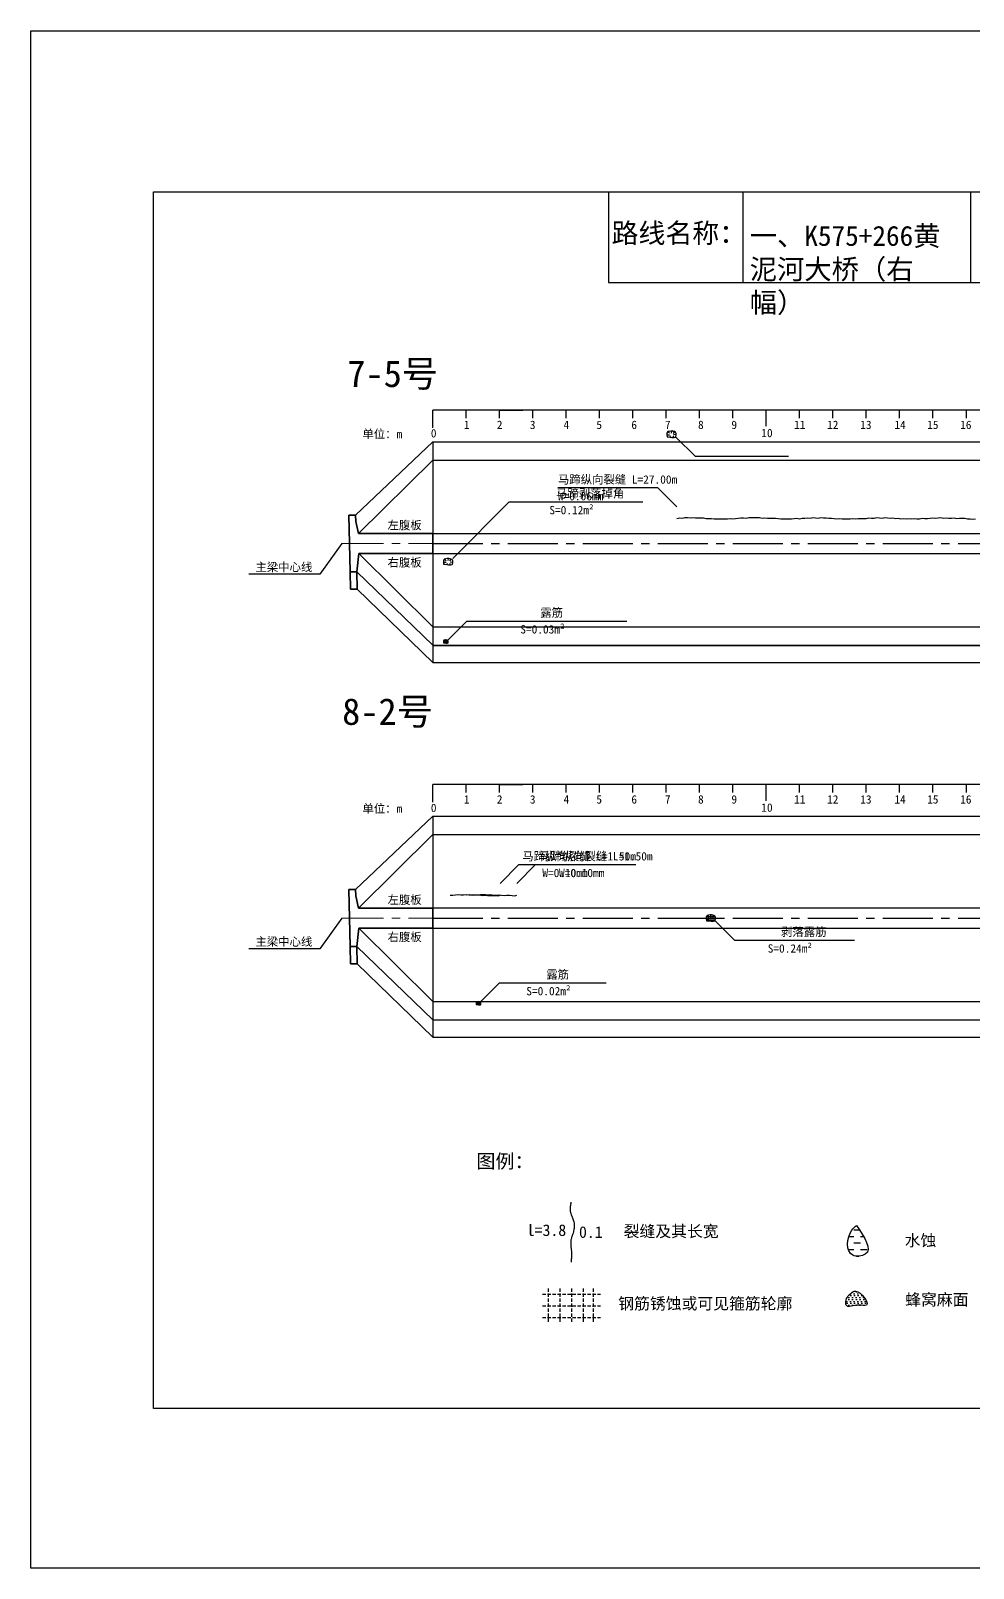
# Model space of a CAD drawing. Header units: millimetres. Extents: x -37 to 615, y -48 to 413.
# Drawn here: x -36.8 to 245.9, y -47.9 to 413.2 of the extents above; entities that cross this region are included whole.
import ezdxf

# ---------------------------------------------------------------- set-up
doc = ezdxf.new("R2010")
doc.units = ezdxf.units.MM
for name, pattern in [('CENTER', [2, 1.25, -0.25, 0.25, -0.25]), ('CENTER2', [1.125, 0.75, -0.125, 0.125, -0.125]), ('DASHED', [0.75, 0.5, -0.25])]:
    doc.linetypes.add(name, pattern=pattern)
for name, color, linetype in [('加固措施', 7, 'Continuous'), ('图层1', 7, 'Continuous'), ('病害', 5, 'Continuous'), ('轮廓', 3, 'Continuous')]:
    doc.layers.add(name, color=color, linetype=linetype)
doc.layers.add('虚线', color=7, linetype='Continuous', lineweight=30)
doc.styles.get("Standard").update_dxf_attribs({"font": ''})
doc.styles.add('汉字', font='')
doc.styles.get('Standard').set_extended_font_data('SimSun')
doc.styles.get('汉字').set_extended_font_data('SimSun')
pattern_1 = [(0, (-3997.7199, -288.9294), (0.55266586, 1.10533173), [0, -1.10533173])]
pattern_2 = [(0, (-6886.571, -700.7115), (0.55266586, 1.10533173), [0, -1.10533173])]
pattern_3 = [(0, (-3576.1421, -199.0757), (1.9895971, 1.9895971), [1.9895971, -1.9895971])]

# ---------------------------------------------------------------- blocks, each defined once
blk = doc.blocks.new('chi')
at = {"color": 0}
for p, q in [((1147.409, -3079.329), (1147.409, -3078.8)), ((1187.409, -3078.8), (1147.409, -3078.8)), ((1148.409, -3079.041), (1148.409, -3078.8)), ((1149.409, -3079.041), (1149.409, -3078.8)), ((1149.409, -3078.8), (1150.109, -3078.8)), ((1150.409, -3079.041), (1150.409, -3078.8)), ((1151.409, -3079.041), (1151.409, -3078.8)), ((1152.409, -3079.041), (1152.409, -3078.8)), ((1153.409, -3079.041), (1153.409, -3078.8)), ((1154.409, -3079.041), (1154.409, -3078.8)), ((1155.409, -3079.041), (1155.409, -3078.8)), ((1156.409, -3079.041), (1156.409, -3078.8)), ((1157.409, -3079.283), (1157.409, -3078.8)), ((1158.409, -3079.041), (1158.409, -3078.8)), ((1159.409, -3079.041), (1159.409, -3078.8)), ((1160.409, -3079.041), (1160.409, -3078.8)), ((1161.409, -3079.041), (1161.409, -3078.8)), ((1162.409, -3079.041), (1162.409, -3078.8)), ((1163.409, -3079.041), (1163.409, -3078.8)), ((1164.409, -3079.041), (1164.409, -3078.8)), ((1165.409, -3079.041), (1165.409, -3078.8)), ((1166.409, -3079.041), (1166.409, -3078.8)), ((1167.409, -3079.283), (1167.409, -3078.8)), ((1168.409, -3079.041), (1168.409, -3078.8)), ((1169.409, -3079.041), (1169.409, -3078.8)), ((1170.409, -3079.041), (1170.409, -3078.8)), ((1171.409, -3079.041), (1171.409, -3078.8)), ((1172.409, -3079.041), (1172.409, -3078.8)), ((1173.409, -3079.041), (1173.409, -3078.8)), ((1174.409, -3079.041), (1174.409, -3078.8)), ((1175.409, -3079.041), (1175.409, -3078.8)), ((1176.409, -3079.041), (1176.409, -3078.8)), ((1177.409, -3079.283), (1177.409, -3078.8)), ((1178.409, -3079.041), (1178.409, -3078.8)), ((1179.409, -3079.041), (1179.409, -3078.8)), ((1180.409, -3079.041), (1180.409, -3078.8)), ((1181.409, -3079.041), (1181.409, -3078.8)), ((1182.409, -3079.041), (1182.409, -3078.8)), ((1183.409, -3079.041), (1183.409, -3078.8)), ((1184.409, -3079.041), (1184.409, -3078.8)), ((1185.409, -3079.041), (1185.409, -3078.8)), ((1186.409, -3079.041), (1186.409, -3078.8)), ((1187.409, -3079.283), (1187.409, -3078.8))]:
    blk.add_line(p, q, dxfattribs=at)
for s, p in [('1', (1148.339, -3079.368)), ('2', (1149.328, -3079.368)), ('3', (1150.319, -3079.368)), ('4', (1151.329, -3079.368)), ('5', (1152.313, -3079.368)), ('6', (1153.363, -3079.368)), ('7', (1154.37, -3079.368)), ('8', (1155.363, -3079.368)), ('9', (1156.363, -3079.368)), ('11', (1158.242, -3079.368)), ('12', (1159.233, -3079.368)), ('13', (1160.227, -3079.368)), ('14', (1161.252, -3079.368)), ('15', (1162.233, -3079.368)), ('16', (1163.223, -3079.368)), ('17', (1164.224, -3079.368)), ('18', (1165.232, -3079.368)), ('19', (1166.238, -3079.368)), ('21', (1168.24, -3079.368)), ('22', (1169.264, -3079.368)), ('23', (1170.247, -3079.368)), ('24', (1171.24, -3079.368)), ('25', (1172.271, -3079.368)), ('26', (1173.258, -3079.368)), ('27', (1174.261, -3079.368)), ('28', (1175.236, -3079.368)), ('29', (1176.24, -3079.368)), ('31', (1178.261, -3079.368)), ('32', (1179.256, -3079.368)), ('33', (1180.243, -3079.368)), ('34', (1181.251, -3079.368)), ('35', (1182.269, -3079.368)), ('36', (1183.256, -3079.368)), ('37', (1184.269, -3079.368)), ('38', (1185.251, -3079.368)), ('39', (1186.242, -3079.368)), ('0', (1147.349, -3079.623)), ('10', (1157.259, -3079.613)), ('20', (1167.294, -3079.617)), ('30', (1177.262, -3079.613)), ('40', (1187.216, -3079.613))]:
    blk.add_text(s, height=0.25).set_placement(p)

msp = doc.modelspace()

# ---------------------------------------------------------------- hatches: boundary and pattern name
at = {"layer": '加固措施', "lineweight": -2}
h = msp.add_hatch(dxfattribs=at)
h.set_pattern_fill('DASH', color=256, scale=0.626645)
h.set_pattern_definition(pattern_3)
edge = h.paths.add_edge_path()
edge.add_spline(control_points=[(210.85, 54.88), (210.36, 54.45), (208.03, 52.39), (207.41, 44.9), (216.74, 46.23), (213.29, 51.3), (210.85, 54.88)], knot_values=[0, 0, 0, 0, 3.237042, 15.187225, 21.182779, 35.601669, 35.601669, 35.601669, 35.601669], degree=3, periodic=0)
h = msp.add_hatch(dxfattribs=at)
h.set_pattern_fill('DASH', color=256, scale=0.626645)
h.set_pattern_definition(pattern_3)
edge = h.paths.add_edge_path()
edge.add_spline(control_points=[(210.85, 54.88), (210.36, 54.45), (208.03, 52.39), (207.41, 44.9), (216.74, 46.23), (213.29, 51.3), (210.85, 54.88)], knot_values=[0, 0, 0, 0, 3.237042, 15.187225, 21.182779, 35.601669, 35.601669, 35.601669, 35.601669], degree=3, periodic=0)
h = msp.add_hatch(dxfattribs=at)
h.set_pattern_fill('DOTS', scale=0.696272)
h.set_pattern_definition(pattern_1)
edge = h.paths.add_edge_path()
edge.add_spline(control_points=[(210.19, 35.22), (209.15, 34.51), (207.68, 33.49), (207.52, 29.75), (211, 31.47), (215.72, 30.12), (212.21, 35.3), (210.31, 35.22), (210.19, 35.22)], knot_values=[0, 0, 0, 0, 5.205471, 7.397577, 12.944796, 16.169923, 23.88441, 24.400432, 24.400432, 24.400432, 24.400432], degree=3, periodic=0)
h = msp.add_hatch(dxfattribs=at)
h.set_pattern_fill('DOTS', scale=0.696272)
h.set_pattern_definition(pattern_1)
edge = h.paths.add_edge_path()
edge.add_spline(control_points=[(210.19, 35.22), (209.15, 34.51), (207.68, 33.49), (207.52, 29.75), (211, 31.47), (215.72, 30.12), (212.21, 35.3), (210.31, 35.22), (210.19, 35.22)], knot_values=[0, 0, 0, 0, 5.205471, 7.397577, 12.944796, 16.169923, 23.88441, 24.400432, 24.400432, 24.400432, 24.400432], degree=3, periodic=0)
at = {"layer": '病害', "lineweight": -2}
h = msp.add_hatch(dxfattribs=at)
h.set_pattern_fill('DOTS', color=4, scale=0.696272, style=0)
h.set_pattern_definition(pattern_2)
edge = h.paths.add_edge_path()
edge.add_spline(control_points=[(210.19, 35.22), (209.15, 34.51), (207.68, 33.49), (207.52, 29.75), (211, 31.47), (215.72, 30.12), (212.21, 35.3), (210.31, 35.22), (210.19, 35.22)], knot_values=[0, 0, 0, 0, 1.041094, 1.479515, 2.588959, 3.233985, 4.776882, 4.880086, 4.880086, 4.880086, 4.880086], degree=3, periodic=0)
h = msp.add_hatch(dxfattribs=at)
h.set_pattern_fill('DOTS', color=4, scale=0.696272, style=0)
h.set_pattern_definition(pattern_2)
edge = h.paths.add_edge_path()
edge.add_spline(control_points=[(210.19, 35.22), (209.15, 34.51), (207.68, 33.49), (207.52, 29.75), (211, 31.47), (215.72, 30.12), (212.21, 35.3), (210.31, 35.22), (210.19, 35.22)], knot_values=[0, 0, 0, 0, 1.041094, 1.479515, 2.588959, 3.233985, 4.776882, 4.880086, 4.880086, 4.880086, 4.880086], degree=3, periodic=0)

# ---------------------------------------------------------------- linework, layer by layer
at = {"color": 0, "linetype": 'ByBlock'}
for p, q in [((0, 364.85), (529.17, 364.85)), ((0, 0), (0, 364.85)), ((136.5, 364.85), (136.5, 337.72)), ((245.1, 364.85), (245.1, 337.72)), ((136.5, 337.72), (529.17, 337.72)), ((529.17, 0), (0, 0))]:
    msp.add_line(p, q, dxfattribs=at)
at = {"color": 7}
for p, q in [((154, 292), (154.82, 291.99)), ((154.26, 292.95), (154.77, 292.51)), ((154.92, 291.29), (155.19, 291.65)), ((155.37, 293.1), (155.34, 292.51)), ((156.26, 292.95), (155.86, 292.43)), ((156.16, 291.21), (155.94, 291.65)), ((156.79, 291.95), (156.04, 292.06)), ((87, 253.79), (87.82, 253.78)), ((87.26, 254.74), (87.77, 254.3)), ((88.37, 254.89), (88.34, 254.3)), ((89.26, 254.74), (88.86, 254.22)), ((89.79, 253.74), (89.04, 253.85)), ((87.92, 253.08), (88.19, 253.44)), ((89.16, 253), (88.94, 253.44)), ((87, 229.93), (87.41, 229.92)), ((87.13, 230.4), (87.38, 230.18)), ((87.46, 229.57), (87.59, 229.75)), ((87.68, 230.48), (87.67, 230.18)), ((88.13, 230.4), (87.93, 230.14)), ((88.08, 229.53), (87.97, 229.75)), ((88.39, 229.9), (88.02, 229.96)), ((166.06, 147.84), (166.57, 147.4)), ((167.17, 148), (167.14, 147.4)), ((168.06, 147.84), (167.66, 147.33)), ((165.8, 146.9), (166.62, 146.88)), ((166.72, 146.19), (166.99, 146.55)), ((167.96, 146.11), (167.74, 146.55)), ((168.59, 146.84), (167.84, 146.96)), ((96.8, 121.42), (97.21, 121.41)), ((96.93, 121.89), (97.18, 121.67)), ((97.26, 121.07), (97.39, 121.25)), ((97.48, 121.97), (97.47, 121.67)), ((97.93, 121.89), (97.73, 121.64)), ((97.88, 121.03), (97.77, 121.25)), ((98.19, 121.4), (97.82, 121.45))]:
    msp.add_line(p, q, dxfattribs=at)
at = {"color": 0}
for p, q in [((60.65, 267.93), (83.82, 289.93)), ((83.82, 289.93), (83.82, 223.68)), ((83.82, 289.93), (483.82, 289.93)), ((61.57, 262.43), (83.82, 284.43)), ((56.57, 259.43), (49.96, 250.17)), ((83.82, 262.43), (483.82, 262.43)), ((61.64, 256.43), (83.82, 234.43)), ((83.82, 256.43), (483.82, 256.43)), ((49.96, 250.17), (28.63, 250.17)), ((60.99, 250.93), (83.82, 228.93)), ((61.09, 245.68), (83.82, 223.68)), ((83.82, 234.43), (483.82, 234.43)), ((83.82, 228.93), (483.82, 228.93)), ((83.82, 228.81), (483.82, 228.81)), ((83.82, 223.68), (483.82, 223.68)), ((60.65, 155.59), (83.82, 177.59)), ((83.82, 177.59), (83.82, 111.34)), ((83.82, 177.59), (483.82, 177.59)), ((61.57, 150.08), (83.82, 172.09)), ((83.82, 172.09), (483.82, 172.09)), ((83.82, 150.09), (483.82, 150.09)), ((56.57, 147.09), (49.96, 137.83)), ((61.64, 144.09), (83.82, 122.09)), ((83.82, 144.09), (483.82, 144.09)), ((60.99, 138.59), (83.82, 116.59)), ((49.96, 137.83), (28.63, 137.83)), ((61.09, 133.34), (83.82, 111.34)), ((83.82, 122.09), (483.82, 122.09)), ((83.82, 116.59), (483.82, 116.59)), ((83.82, 111.34), (483.82, 111.34))]:
    msp.add_line(p, q, dxfattribs=at)
msp.add_line((83.82, 284.43), (483.82, 284.43))
at = {"color": 1, "linetype": 'CENTER2', "ltscale": 20}
for p, q in [((83.82, 259.43), (483.82, 259.43)), ((83.82, 147.09), (483.82, 147.09))]:
    msp.add_line(p, q, dxfattribs=at)
at = {"color": 1, "linetype": 'DASHED'}
for p, q in [((87, 230.26), (88.39, 230.26)), ((87, 230.02), (88.39, 230.02)), ((87, 229.78), (88.39, 229.78)), ((87.35, 229.53), (87.35, 230.51)), ((87.7, 229.53), (87.7, 230.51)), ((88.05, 229.53), (88.05, 230.51)), ((165.8, 147.57), (168.59, 147.57)), ((166.5, 146.11), (166.5, 148.05)), ((167.19, 146.11), (167.19, 148.05)), ((167.89, 146.11), (167.89, 148.05)), ((165.8, 147.08), (168.59, 147.08)), ((165.8, 146.59), (168.59, 146.59)), ((96.8, 121.76), (98.19, 121.76)), ((96.8, 121.51), (98.19, 121.51)), ((96.8, 121.27), (98.19, 121.27)), ((97.15, 121.03), (97.15, 122)), ((97.5, 121.03), (97.5, 122)), ((97.85, 121.03), (97.85, 122))]:
    msp.add_line(p, q, dxfattribs=at)
at = {"color": 1, "linetype": 'DASHED', "ltscale": 2}
for p, q in [((116.71, 34.25), (134.11, 34.25)), ((116.71, 34.25), (134.11, 34.25)), ((118.45, 35.99), (118.45, 25.55)), ((118.45, 35.99), (118.45, 25.55)), ((121.93, 35.99), (121.93, 25.55)), ((121.93, 35.99), (121.93, 25.55)), ((125.41, 35.99), (125.41, 25.55)), ((125.41, 35.99), (125.41, 25.55)), ((128.89, 35.99), (128.89, 25.55)), ((128.89, 35.99), (128.89, 25.55)), ((131.87, 36.02), (131.87, 25.57)), ((131.87, 36.02), (131.87, 25.57)), ((116.71, 30.77), (134.11, 30.77)), ((116.71, 30.77), (134.11, 30.77)), ((116.71, 27.29), (134.11, 27.29)), ((116.71, 27.29), (134.11, 27.29))]:
    msp.add_line(p, q, dxfattribs=at)
at = {"color": 3, "linetype": 'ByBlock'}
msp.add_lwpolyline([(-36.77, 413.19), (615.38, 413.19), (615.38, -47.93), (-36.77, -47.93)], close=True, dxfattribs=at)
at = {"color": 7}
for points in [[(155.58, 293.1), (155.16, 293.1), (154.74, 293), (154.26, 292.95), (154, 292.53), (154, 292), (154.05, 291.37), (154.37, 291.37), (155.47, 291.21), (156.16, 291.21), (156.58, 291.32), (156.74, 291.42), (156.79, 291.95), (156.79, 292.42), (156.58, 292.79), (156.26, 292.95), (156, 293), (155.58, 293.16)], [(156.79, 291.21), (162.45, 285.55), (190.45, 285.55)], [(157, 270.45), (151.34, 276.1), (121.34, 276.1)], [(89.79, 254.95), (106.76, 271.92), (146.76, 271.92)], [(157, 266.94), (157.8, 267.08), (158.6, 267.04), (159.4, 267.18), (160.2, 267.16), (161, 267.07), (161.8, 267.19), (162.6, 267.13), (163.4, 267.07), (164.2, 267.12), (165, 267.07), (165.8, 266.94), (166.6, 266.89), (167.4, 266.87), (168.2, 266.83), (169, 266.77), (169.8, 266.81), (170.6, 266.78), (171.4, 266.83), (172.2, 266.8), (173, 266.89), (173.8, 266.84), (174.6, 266.87), (175.4, 267.02), (176.2, 267.09), (177, 267.06), (177.8, 266.98), (178.6, 267.18), (179.4, 267.17), (180.2, 267.21), (181, 267.22), (181.8, 267.18), (182.6, 267.02), (183.4, 267.13), (184.2, 266.98), (185, 267.03), (185.8, 267.01), (186.6, 266.96), (187.4, 266.91), (188.2, 266.85), (189, 266.85), (189.8, 266.78), (190.6, 266.81), (191.4, 266.83), (192.2, 266.89), (193, 266.97), (193.8, 266.85), (194.6, 266.97), (195.4, 266.96), (196.2, 267.13), (197, 267.05), (197.8, 267.19), (198.6, 267.08), (199.4, 267.02), (200.2, 267.17), (201, 267.15), (201.8, 267.12), (202.6, 267.04), (203.4, 267.04), (204.2, 266.94), (205, 266.84), (205.8, 266.9), (206.6, 266.81), (207.4, 266.83), (208.2, 266.77), (209, 266.78), (209.8, 266.9), (210.6, 266.82), (211.4, 266.89), (212.2, 266.92), (213, 266.94), (213.8, 266.95), (214.6, 267.06), (215.4, 266.97), (216.2, 267.01), (217, 267.17), (217.8, 267.11), (218.6, 267.05), (219.4, 267.18), (220.2, 267.08), (221, 266.96), (221.8, 267.12), (222.6, 266.93), (223.4, 266.99), (224.2, 266.84), (225, 266.91), (225.8, 266.78), (226.6, 266.92), (227.4, 266.78), (228.2, 266.86), (229, 266.79), (229.8, 266.83), (230.6, 266.97), (231.4, 266.86), (232.2, 266.94), (233, 266.96), (233.8, 267.08), (234.6, 267.02), (235.4, 267.13), (236.2, 267.16), (237, 267.02), (237.8, 267.11), (238.6, 267.03), (239.4, 267.03), (240.2, 267.09), (241, 266.92), (241.8, 267.01), (242.6, 267), (243.4, 267), (244.2, 266.85), (245, 266.77), (245.8, 266.74), (246.6, 266.8)], [(88.58, 254.89), (88.16, 254.89), (87.74, 254.79), (87.26, 254.74), (87, 254.31), (87, 253.79), (87.05, 253.16), (87.37, 253.16), (88.47, 253), (89.16, 253), (89.58, 253.11), (89.74, 253.21), (89.79, 253.74), (89.79, 254.21), (89.58, 254.58), (89.26, 254.74), (89, 254.79), (88.58, 254.95)], [(88.39, 230.51), (94.05, 236.16), (142.05, 236.16)], [(87.79, 230.48), (87.58, 230.48), (87.37, 230.43), (87.13, 230.4), (87, 230.19), (87, 229.93), (87.03, 229.61), (87.18, 229.61), (87.74, 229.53), (88.08, 229.53), (88.29, 229.59), (88.37, 229.64), (88.39, 229.9), (88.39, 230.14), (88.29, 230.32), (88.13, 230.4), (88, 230.43), (87.79, 230.51)], [(104, 157.45), (109.66, 163.1), (139.66, 163.1)], [(109, 157.45), (114.66, 163.1), (144.66, 163.1)], [(89, 153.97), (89.8, 153.95), (90.6, 154.06), (91.4, 154.14), (92.2, 154.08), (93, 154.02), (93.8, 154.16), (94.6, 154.05), (95.4, 154.04), (96.2, 154.01), (97, 154), (97.8, 154.08), (98.6, 153.87), (99.4, 153.95), (100.2, 153.84), (101, 153.82), (101.8, 153.82), (102.6, 153.84), (103.4, 153.74), (104, 153.97)], [(94, 154.04), (94.8, 154.11), (95.6, 153.98), (96.4, 154.15), (97.2, 154.08), (98, 154.14), (98.8, 154.15), (99.6, 154.13), (100.4, 154.05), (101.2, 154.14), (102, 153.95), (102.8, 153.92), (103.6, 154.04), (104.4, 153.91), (105.2, 153.82), (106, 153.94), (106.8, 153.9), (107.6, 153.79), (108.4, 153.73), (109, 153.97)], [(167.38, 148), (166.96, 148), (166.54, 147.9), (166.06, 147.84), (165.8, 147.42), (165.8, 146.9), (165.85, 146.27), (166.17, 146.27), (167.27, 146.11), (167.96, 146.11), (168.38, 146.21), (168.54, 146.32), (168.59, 146.84), (168.59, 147.32), (168.38, 147.69), (168.06, 147.84), (167.8, 147.9), (167.38, 148.05)], [(168.59, 146.11), (174.25, 140.45), (210.25, 140.45)], [(98.19, 122), (103.85, 127.66), (135.85, 127.66)], [(97.59, 121.97), (97.38, 121.97), (97.17, 121.92), (96.93, 121.89), (96.8, 121.68), (96.8, 121.42), (96.83, 121.11), (96.98, 121.11), (97.54, 121.03), (97.88, 121.03), (98.09, 121.08), (98.17, 121.13), (98.19, 121.4), (98.19, 121.63), (98.09, 121.82), (97.93, 121.89), (97.8, 121.92), (97.59, 122)]]:
    msp.add_lwpolyline(points, dxfattribs=at)
at = {"lineweight": -2}
msp.add_open_spline([(210.19, 35.22), (209.15, 34.51), (207.68, 33.49), (207.52, 29.75), (211, 31.47), (215.72, 30.12), (212.21, 35.3), (210.31, 35.22), (210.19, 35.22)], degree=3, knots=[0, 0, 0, 0, 3.624423, 5.150725, 9.013098, 11.258664, 16.630045, 16.989336, 16.989336, 16.989336, 16.989336], dxfattribs=at)
msp.add_open_spline([(210.19, 35.22), (209.15, 34.51), (207.68, 33.49), (207.52, 29.75), (211, 31.47), (215.72, 30.12), (212.21, 35.3), (210.31, 35.22), (210.19, 35.22)], degree=3, knots=[0, 0, 0, 0, 3.624423, 5.150725, 9.013098, 11.258664, 16.630045, 16.989336, 16.989336, 16.989336, 16.989336], dxfattribs=at)
at = {"layer": '加固措施', "lineweight": -2}
msp.add_open_spline([(210.85, 54.88), (210.36, 54.45), (208.03, 52.39), (207.41, 44.9), (216.74, 46.23), (213.29, 51.3), (210.85, 54.88)], degree=3, knots=[0, 0, 0, 0, 2.028466, 9.51698, 13.274057, 22.309569, 22.309569, 22.309569, 22.309569], dxfattribs=at)
msp.add_open_spline([(210.85, 54.88), (210.36, 54.45), (208.03, 52.39), (207.41, 44.9), (216.74, 46.23), (213.29, 51.3), (210.85, 54.88)], degree=3, knots=[0, 0, 0, 0, 2.028466, 9.51698, 13.274057, 22.309569, 22.309569, 22.309569, 22.309569], dxfattribs=at)
at = {"layer": '图层1', "lineweight": -2}
msp.add_open_spline([(125.25, 61.82), (125.22, 61.61), (125.18, 61.39), (125.07, 60.75), (125.02, 60.35), (124.99, 59.78), (125, 59.6), (125.02, 59.31), (125.03, 59.21), (125.06, 59), (125.09, 58.89), (125.19, 58.51), (125.29, 58.21), (125.54, 57.57), (125.69, 57.22), (125.96, 56.46), (126.09, 56.04), (126.21, 55.34), (126.24, 55.06), (126.25, 54.51), (126.23, 54.25), (126.16, 53.74), (126.11, 53.5), (126, 53.03), (125.93, 52.81), (125.76, 52.25), (125.64, 51.93), (125.45, 51.33), (125.36, 51.04), (125.27, 50.66), (125.24, 50.54), (125.21, 50.32), (125.2, 50.23), (125.18, 50.03), (125.17, 49.92), (125.17, 49.54), (125.18, 49.25), (125.23, 48.62), (125.27, 48.29), (125.33, 47.7), (125.35, 47.46), (125.38, 47), (125.39, 46.78), (125.4, 46.36), (125.4, 46.16), (125.39, 45.54), (125.37, 45.14), (125.32, 44.45), (125.3, 44.15), (125.27, 43.85)], degree=3, knots=[0, 0, 0, 0, 0.93103, 0.93103, 2.904338, 2.904338, 3.933552, 3.933552, 4.598026, 4.598026, 5.2625, 5.2625, 6.799065, 6.799065, 8.335629, 8.335629, 9.872194, 9.872194, 10.744529, 10.744529, 11.616864, 11.616864, 12.4892, 12.4892, 13.361535, 13.361535, 14.755665, 14.755665, 16.149795, 16.149795, 16.835641, 16.835641, 17.410365, 17.410365, 17.98509, 17.98509, 19.45733, 19.45733, 20.929571, 20.929571, 21.910052, 21.910052, 22.722819, 22.722819, 23.535585, 23.535585, 25.161117, 25.161117, 26.428502, 26.428502, 26.428502, 26.428502], dxfattribs=at)
msp.add_open_spline([(125.25, 61.82), (125.22, 61.61), (125.18, 61.39), (125.07, 60.75), (125.02, 60.35), (124.99, 59.78), (125, 59.6), (125.02, 59.31), (125.03, 59.21), (125.06, 59), (125.09, 58.89), (125.19, 58.51), (125.29, 58.21), (125.54, 57.57), (125.69, 57.22), (125.96, 56.46), (126.09, 56.04), (126.21, 55.34), (126.24, 55.06), (126.25, 54.51), (126.23, 54.25), (126.16, 53.74), (126.11, 53.5), (126, 53.03), (125.93, 52.81), (125.76, 52.25), (125.64, 51.93), (125.45, 51.33), (125.36, 51.04), (125.27, 50.66), (125.24, 50.54), (125.21, 50.32), (125.2, 50.23), (125.18, 50.03), (125.17, 49.92), (125.17, 49.54), (125.18, 49.25), (125.23, 48.62), (125.27, 48.29), (125.33, 47.7), (125.35, 47.46), (125.38, 47), (125.39, 46.78), (125.4, 46.36), (125.4, 46.16), (125.39, 45.54), (125.37, 45.14), (125.32, 44.45), (125.3, 44.15), (125.27, 43.85)], degree=3, knots=[0, 0, 0, 0, 0.93103, 0.93103, 2.904338, 2.904338, 3.933552, 3.933552, 4.598026, 4.598026, 5.2625, 5.2625, 6.799065, 6.799065, 8.335629, 8.335629, 9.872194, 9.872194, 10.744529, 10.744529, 11.616864, 11.616864, 12.4892, 12.4892, 13.361535, 13.361535, 14.755665, 14.755665, 16.149795, 16.149795, 16.835641, 16.835641, 17.410365, 17.410365, 17.98509, 17.98509, 19.45733, 19.45733, 20.929571, 20.929571, 21.910052, 21.910052, 22.722819, 22.722819, 23.535585, 23.535585, 25.161117, 25.161117, 26.428502, 26.428502, 26.428502, 26.428502], dxfattribs=at)
at = {"layer": '病害', "color": 5}
for p, q in [((136.5, 364.85), (136.5, 337.72)), ((245.1, 364.85), (245.1, 337.72)), ((136.5, 337.72), (386.58, 337.72))]:
    msp.add_line(p, q, dxfattribs=at)
at = {"layer": '病害', "color": 0}
msp.add_line((176.83, 364.85), (176.83, 337.72), dxfattribs=at)
at = {"layer": '虚线', "linetype": 'CENTER', "lineweight": 18, "ltscale": 10}
for p, q in [((56.57, 259.43), (83.82, 259.43)), ((56.57, 147.09), (83.82, 147.09))]:
    msp.add_line(p, q, dxfattribs=at)
at = {"layer": '轮廓', "color": 5, "lineweight": 35}
for p, q in [((58.99, 250.93), (58.65, 267.93)), ((58.65, 267.93), (60.65, 267.93)), ((60.69, 266.05), (60.65, 267.93)), ((61.57, 262.43), (60.69, 266.05)), ((83.82, 262.43), (61.57, 262.43)), ((83.82, 256.43), (83.82, 262.43)), ((60.99, 250.93), (61.63, 256.43)), ((83.82, 256.43), (61.63, 256.43)), ((58.99, 250.93), (60.99, 250.93)), ((59.09, 245.68), (58.99, 250.93)), ((61.09, 245.68), (60.99, 250.93)), ((59.09, 245.68), (61.09, 245.68)), ((58.99, 138.59), (58.65, 155.59)), ((58.65, 155.59), (60.65, 155.59)), ((60.69, 153.71), (60.65, 155.59)), ((61.57, 150.08), (60.69, 153.71)), ((83.82, 150.08), (61.57, 150.08)), ((83.82, 144.08), (83.82, 150.08)), ((60.99, 138.59), (61.63, 144.09)), ((83.82, 144.09), (61.63, 144.09)), ((58.99, 138.59), (60.99, 138.59)), ((59.09, 133.34), (58.99, 138.59)), ((61.09, 133.34), (60.99, 138.59)), ((59.09, 133.34), (61.09, 133.34))]:
    msp.add_line(p, q, dxfattribs=at)

# ---------------------------------------------------------------- block references
at = {"color": 0, "xscale": 9.999999999994273, "yscale": 9.999999999994273, "zscale": 9.999999999994273}
for p in [(-11390.27, 31087.43), (-11390.27, 30975.09)]:
    msp.add_blockref('chi', p, dxfattribs=at)

# ---------------------------------------------------------------- texts
for s, p in [('单位：m', (62.7, 290.99)), ('左腹板', (70.24, 263.64)), ('主梁中心线', (30.63, 251.08)), ('右腹板', (70.24, 252.47)), ('单位：m', (62.7, 178.65)), ('左腹板', (70.24, 151.3)), ('右腹板', (70.24, 140.13)), ('主梁中心线', (30.63, 138.73))]:
    msp.add_text(s, height=2.5).set_placement(p)
at = {"color": 7}
for s, p in [('马蹄纵向裂缝 L=27.00m', (121.34, 277.35)), ('马蹄剥落掉角', (120.76, 273.17)), ('W=0.06mm', (121.34, 272.35)), ('S=0.12m²', (118.76, 268.17)), ('露筋', (116.05, 237.41)), ('S=0.03m²', (110.05, 232.41)), ('马蹄纵向裂缝 L=1.50m', (110.66, 164.35)), ('马蹄纵向裂缝 L=1.50m', (115.66, 164.35)), ('W=0.10mm', (116.66, 159.35)), ('W=0.10mm', (121.66, 159.35)), ('剥落露筋', (188.25, 141.7)), ('S=0.24m²', (184.25, 136.7)), ('露筋', (117.85, 128.91)), ('S=0.02m²', (111.85, 123.91))]:
    msp.add_text(s, height=2.5, dxfattribs=at).set_placement(p)
at = {"linetype": 'ByBlock', "attachment_point": 1, "style": '汉字'}
for s, insert, char_height, width in [('{\\C0;一、K575+266黄泥河大桥（右幅）}', (178.87, 354.68), 6, 62.8604), ('{\\C0;7-5号}', (58.2, 314.34), 8, 49.3496), ('{\\C0;8-2号}', (56.63, 213.01), 8, 49.3496)]:
    msp.add_mtext(s, dxfattribs=dict(at, insert=insert, char_height=char_height, width=width))
at = {"layer": '图层1', "style": '汉字'}
msp.add_text('路线名称：', height=5.918, dxfattribs=at).set_placement((137.42, 349.54))
at = {"layer": '图层1', "lineweight": -2, "attachment_point": 1}
for s, insert, char_height in [('图例：', (96.91, 76.23), 4.178), ('图例：', (96.91, 76.23), 4.178), ('l=3.8', (111.98, 55.21), 3.481), ('l=3.8', (111.98, 55.21), 3.481), ('裂缝及其长宽', (141.05, 54.88), 3.481), ('裂缝及其长宽', (141.05, 54.88), 3.481), ('0.1', (127.65, 54.63), 3.481), ('0.1', (127.65, 54.63), 3.481), ('水蚀', (225.33, 52.14), 3.481), ('水蚀', (225.33, 52.14), 3.481), ('钢筋锈蚀或可见箍筋轮廓', (139.42, 33.21), 3.4814), ('钢筋锈蚀或可见箍筋轮廓', (139.42, 33.21), 3.4814), ('蜂窝麻面', (225.48, 34.38), 3.481), ('蜂窝麻面', (225.48, 34.38), 3.481)]:
    msp.add_mtext(s, dxfattribs=dict(at, insert=insert, char_height=char_height))

doc.saveas('drawing.dxf')
